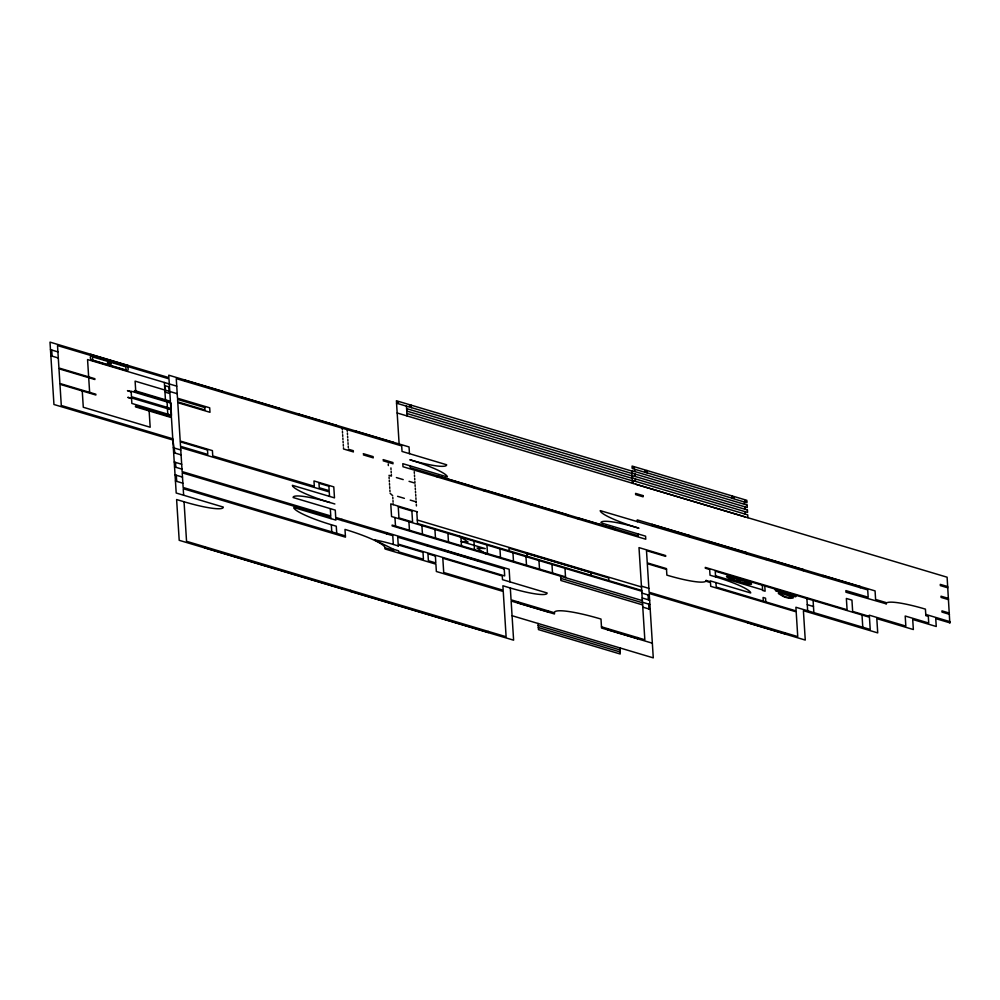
<?xml version="1.0" encoding="UTF-8"?>
<svg xmlns="http://www.w3.org/2000/svg" width="1000" height="1000" viewBox="0 0 1000 1000"><rect width="100%" height="100%" fill="white"/><g stroke="black" fill="none" stroke-linecap="round" stroke-linejoin="round"><path stroke-width="1.5" d="M107.725 363.013L110.812 363.938L110.05 363.925M740.738 579.538C731.05 577.337 744.212 580.388 739.725 579.963L738.012 579.462L740.088 580.1M949.8 622.812L947.113 577.212L397.175 412.987M734.788 577.812L735.788 578.038M736.425 578.45L735.5 578.25M741.513 579.825L743.225 580.35M743.088 580.45L742.312 580.237M781.012 592.4L778.65 592.675A19.188 2.837 17.1 0 0 778.725 593.787L783.35 596.5A6.763 1 17.1 0 0 785.938 597.45A6.875 1.013 17.1 0 0 788.888 598.112L789.625 598.225A9.087 1.338 17.1 0 0 790.588 598.312L792.962 598.038A19.188 2.837 17.1 0 0 792.887 596.925L790.4 595.2M110.375 363.988L111.125 364.025L110.35 363.625M735.125 577.925L736.488 578.35M747.85 581.663A13.188 1.95 17.1 0 0 743.838 580.1A15.425 2.275 17.1 0 0 734.062 577.188A13.188 1.95 17.1 0 0 730.113 576.375A11.425 1.688 17.1 0 0 727.387 576.125A9.475 1.4 17.1 0 0 727.475 577.438A11.425 1.688 17.1 0 0 730.263 578.85A13.188 1.95 17.1 0 0 734.262 580.413A15.425 2.275 17.1 0 0 744.05 583.325A13.188 1.95 17.1 0 0 748 584.138A11.425 1.688 17.1 0 0 750.713 584.375A9.475 1.4 17.1 0 0 750.638 583.075A11.425 1.688 17.1 0 0 747.85 581.663L744.737 581.3M740.163 579.775L742.887 580.65A12.038 1.775 17.1 0 1 745.812 581.7L746.137 581.737M742.962 580.438L742.4 580.25M108.475 363.025L107.413 362.925L108.513 363.462M746.175 581.75L746.625 581.875A5.625 0.838 17.1 0 1 748.975 582.925L749.65 583.162M108.325 362.938L109.763 363.913M733.288 577.875L730.188 576.512M794.8 596.512C796.637 597.638 796.3 594.725 794.7 594.9M108.763 363.038L110.175 363.488M737.837 579.075L735.125 578.325A12.038 1.775 17.1 0 0 732.212 577.638A7.237 1.075 17.1 0 0 730.025 577.275L729.45 577.55A4.312 0.637 17.1 0 0 730.125 578.112A7.575 1.125 17.1 0 0 732.312 579.113A10.9 1.613 17.1 0 0 735.288 580.225A15.475 2.288 17.1 0 0 742.962 582.513A10.9 1.613 17.1 0 0 745.913 583.175A7.575 1.125 17.1 0 0 748.05 583.462A4.312 0.637 17.1 0 0 748.675 583.3L748.162 582.712A7.237 1.075 17.1 0 0 745.812 581.7M93.012 356.175C89.025 353.663 89.75 361.062 93.287 360.65L125.5 370.275C129.512 372.738 128.725 365.337 125.213 365.788M776.513 589.475C774.712 588.35 774.975 591.237 776.612 591.087M647.1 472.825L732.087 498.2M632.413 471.238L396.4 400.763L396.45 401.575L398.312 402.125L398.363 402.95L396.5 402.388L399.137 443.975M396.55 403.2L631.888 473.475M406.613 408.612L632.038 475.925M406.775 411.062L632.2 478.375M406.925 413.5L632.35 480.825M947.7 586.587L940.275 584.375L940.35 585.6L947.788 587.812M948.45 598.413L941.025 596.2L941.1 597.425L948.525 599.637M184.862 380.2L222.025 391.287M241.838 397.212L279 408.3M298.812 414.225L335.975 425.325M355.788 431.238L392.95 442.337M90.887 354.538L128.05 365.625M108.362 361.55L92.513 356.887L92.65 360.062M109.963 362.038L125.763 366.788L126.088 370.05L92.737 360.138M949.375 613.088L941.95 610.875L942.025 612.1L949.463 614.312M652.125 524.525L689.287 535.625M709.1 541.538L746.263 552.638M766.075 558.562L803.238 569.65M823.062 575.575L860.212 586.663M176.737 386.163L87.562 359.538L88.65 376.863M50.475 349.663L57.912 351.887M601.487 626.812L644.837 639.763L639 547.6L665.638 555.562L665.688 556.375L646.488 550.65L647.262 562.875L666.462 568.612L666.875 575.138A41.425 6.125 17.1 0 0 706.1 580.45L710.438 581.737L710.375 580.925L750.713 592.975A36.325 5.375 17.1 0 0 715.588 576.875L710.025 575.212L709.663 569.513L705.325 568.212L705.275 567.4L847.087 609.75L846.363 598.462L851.938 600.125L852.65 611.413L869.388 616.413L869.312 615.188L905.837 626.087L905.2 616.025L928.737 623.05L928.312 616.4L925.837 615.662L925.425 609.138A41.425 6.125 17.1 0 0 886.2 603.825L845.975 592.212L845.875 590.588L868.175 597.25L867.712 589.9L600.212 510.625A38.837 5.737 17.1 0 0 637.75 527.837L639 528.212M925.763 614.438L949.925 621.65M950 622.875L935.75 618.625L936.25 626.5L912.712 619.475L913.35 629.538L876.812 618.625L877.725 632.9L803.4 610.7L805.263 640.062L649.2 593.462L653.275 657.875L512.075 615.712M50.862 355.775L58.3 358M177.213 393.713L135.1 381.138L135.725 390.925M348.425 449.237L353.375 450.712M363.288 453.675L373.2 456.637M383.113 459.6L393.013 462.55M437 475.887L474.162 486.987M484.062 489.938L521.225 501.037M531.138 504L568.288 515.087M578.2 518.05L615.363 529.15M353.462 451.938L343.55 448.988L343.475 447.762M363.363 454.9L373.275 457.863M383.188 460.812L393.088 463.775M131.175 391.725L127.463 390.625L131.188 391.938M131.55 398.438L127.825 397.337L131.562 398.65M388.963 475.35L391.438 476.087L391.337 474.45M396.4 477.562L403.212 479.6M409.05 481.337L414.975 483.113L414.875 481.475M776.45 591.038L794.963 596.562M715.525 575.812L762.588 589.862M807.275 604.663L813.462 606.512M666.513 569.425L647.312 563.688L649.125 592.238L797.75 636.613L796.188 611.85L710.725 586.325L710.487 582.562L706.15 581.263L706.1 580.45M397.575 496.325L404.387 498.35M410.238 500.1L416.163 501.863M172.775 438.787L61.3 405.5L59.962 384.3L95.875 395.025L95.825 394.212L59.913 383.488L58.975 368.8L94.9 379.525L94.85 378.713L58.925 367.987L57.512 345.562L168.988 378.85L170.4 401.275L134.488 390.55L134.537 391.362L170.45 402.088L171.388 416.775L135.463 406.05L135.512 406.863L171.438 417.587L172.913 441.025M417.4 511.838L390.763 503.888L391.562 516.525L641.762 591.237M641.438 586.138L648.875 588.362M417.312 520.013L641.5 586.962M173.337 447.762L180.775 449.975M641.712 590.425L417.525 523.475L416.775 511.65M747.575 622.638L784.737 633.725M173.65 452.65L181.088 454.875M641.888 593.075L649.312 595.288M637.75 527.837A38.837 5.737 17.1 0 0 600.988 522.863L645.575 536.175L645.763 539.225L403 466.737L402.812 463.675L447.4 476.987A38.837 5.737 17.1 0 0 409.85 459.775A38.837 5.737 17.1 0 0 446.625 464.762L402.038 451.45L401.688 445.938L176.262 378.625L177.5 398.2L209.7 407.812L209.988 412.3L177.787 402.688L180.2 441.012L212.413 450.625L212.75 455.925L314.312 486.25L313.975 480.95L333.787 486.875L334.487 497.875L292.375 485.3A38.837 5.737 17.1 0 0 329.925 502.512L334.875 504M642.188 597.962L649.625 600.188M565.513 576.862L392.113 525.087L392.163 525.9L642.362 600.612M174.25 462.025L181.675 464.25M642.463 602.25L649.887 604.462M560.75 578.35L642.5 602.762M642.625 604.9L560.887 580.487L560.612 576.2M174.55 466.925L181.988 469.137M642.775 607.137L650.2 609.362M465.588 556.675L441.625 549.525L465.6 556.987M466.463 556.938L467.337 557.2M468.338 557.5L469.275 557.788M470.225 558.062L470.95 558.288M472.188 558.65L473.425 559.025M474.275 559.275L475.35 559.587M476.413 559.913L477.137 560.125M477.962 560.375L478.8 560.925L477.987 560.675M466.475 557.25L467.362 557.513M468.35 557.8L469.3 558.088M470.238 558.375L470.975 558.587M472.212 558.962L473.45 559.325M474.3 559.575L475.363 559.9M476.438 560.212L477.163 560.438M175.062 474.875L182.488 477.088M398.288 545.938L393.338 544.45L392.775 535.688L335.8 518.675L335.9 520.1L293.788 507.525A38.837 5.737 17.1 0 0 331.325 524.738L336.275 526.213L336.737 533.35M175.438 480.988L182.875 483.212M393.338 544.45A31.075 4.588 17.1 0 0 374.575 539.938L393.65 549.35L398.6 550.825L398.663 551.85L423.438 559.237L423 552.312L398.225 544.913L398.3 546.138M345.4 535.938L183.15 487.488L182.213 472.812L330.85 517.2L330.938 518.625M183.637 495.238L183.225 488.713L345.475 537.163L344.988 529.412A41.425 6.125 17.1 0 1 385.037 547.775L393.713 550.363L393.65 549.35M510.312 587.987L502.887 585.763L503.175 590.25L443.713 572.5L442.812 558.225L502.262 575.988L502.5 579.65L547.087 592.962A38.837 5.737 17.1 0 1 510.312 587.987L511.062 599.812L554.412 612.762A49.2 7.275 17.1 0 1 600.988 619.062L601.562 628.038L652.337 643.2M172.987 442.25L176.2 493.013L223.275 507.075A41.425 6.125 17.1 0 1 184.05 501.763L176.612 499.538L179.2 540.312L513.612 640.175L511.138 601.038L554.5 613.975L554.412 612.762M517.938 602.863L547.663 611.737M607.737 629.675L637.463 638.562M538.212 625.513L619.963 649.925M538.337 627.562L620.087 651.963M204.575 547.688L342.062 588.75M350.725 591.337L488.212 632.388M728.487 576.838L729.1 576.987A5.625 0.838 17.1 0 1 731.4 577.325L732.175 577.625M108.8 363.625L108.35 363.462M741.8 580.1L741.475 579.925M458.762 535.788L468.062 542.025L461.2 541.525L485.25 548.6L477.025 548.05L485.588 553.8M737.225 578.488L738.325 579.538M886.2 603.825L886.125 602.6L875.612 599.462L875.062 590.9L637.25 519.888L637.375 521.725M860.2 586.462L860.275 587.688M862.013 615L862.775 627.238M823.037 575.363L823.125 576.587M813.088 600.388L813.85 612.625M806.888 598.55L807.663 610.775M803.225 569.45L803.3 570.675M784.675 632.712L784.75 633.938M766.062 558.35L766.15 559.575M764.775 585.962L765.113 591.213L762.625 590.475L762.3 585.225M765.788 601.875L765.55 598.2L763.075 597.463L763.3 601.125M747.913 517.725L747.725 514.875L633.013 480.613L633.188 483.475M744.488 502.025L744.638 504.35M744.788 506.8L744.95 509.237M745.1 511.675L745.25 514.138M745.438 516.987L635.662 484.212M746.25 552.438L746.325 553.663M747.513 621.613L747.588 622.837M731.95 495.887L732 496.7L733.863 497.25L733.913 498.075L732.05 497.512L732.1 498.338L746.963 502.775L746.912 501.95L745.05 501.4L745 500.588L746.862 501.138L746.812 500.325L632.087 466.062L632.137 466.875L634 467.438L634.05 468.25L632.188 467.7L632.238 468.512L647.1 472.95L647.05 472.137L645.2 471.575L645.15 470.763L647 471.325L646.95 470.5M715.588 576.875L715.238 571.175L869.438 617.225L870.212 629.45L795.9 607.263L796.125 610.938L716.237 587.075L715.95 582.587M709.087 541.337L709.175 542.562M689.275 535.425L689.35 536.638M652.113 524.325L652.188 525.55M648.075 594.925L648.388 599.812M648.65 604.1L648.962 608.987M634.725 469.25L634.862 471.575M635.025 474.012L635.175 476.463M635.325 478.888L635.487 481.35M638.138 533.95L638.263 535.788L410.35 467.738L410.238 465.9M631.737 471.037L632.513 483.263M637.4 637.537L637.475 638.763M615.35 528.95L615.425 530.163M619.825 647.887L620.212 654.013L538.462 629.6L538.088 623.475M608.888 580.625L608.725 577.975L509.012 548.2L509.188 550.85M607.675 628.663L607.75 629.888M590.938 575.262L590.75 572.375L526.962 553.325L527.137 556.213M578.188 517.85L578.263 519.075M568.275 514.888L568.35 516.112M564.975 568.3L565.562 577.688M551.962 564.425L552.513 572.987M547.6 610.725L547.688 611.95M538.962 560.538L539.5 569.1M531.125 503.8L531.2 505.012M525.962 556.65L526.5 565.212M521.213 500.838L521.287 502.062M517.875 601.85L517.95 603.075M512.95 552.775L513.488 561.337M509.925 581.875L509.137 569.237L335.725 517.45L335.262 510.112L293.15 497.537A38.837 5.737 17.1 0 1 329.925 502.512M499.95 548.888L500.487 557.45M484.05 489.738L484.125 490.962M486.938 545L487.488 553.562M488.15 631.375L488.225 632.6M474.137 486.775L474.225 488M473.938 541.125L474.475 549.688M464.538 555.913L464.625 557.137M460.925 537.25L461.475 545.8M447.925 533.35L448.462 541.912M436.987 475.688L437.062 476.912M434.925 529.475L435.462 538.038M427.388 544.825L427.463 546.05M421.912 525.588L422.45 534.15M411.262 405.2L411.312 406.012L409.45 405.462L411.413 407.65M414.25 471.7L414.35 473.325M414.462 474.963L414.562 476.587M414.663 478.225L414.762 479.85M415.075 484.738L415.175 486.375M415.288 488L415.387 489.637M415.487 491.262L415.588 492.9M415.7 494.525L415.8 496.163M415.9 497.788L416 499.425M416.112 501.05L416.213 502.688M416.312 504.312L416.413 505.95M406.463 406.163L407.075 415.95M409.462 453.663L409.038 446.938L168.75 375.188L168.9 377.625L50 342.125L53.95 404.5L172.85 440.012L174.887 453.025M408.913 521.7L409.45 530.262M392.938 442.125L393.013 443.35M394.95 517.537L395.5 526.1M390.925 467.925L391.025 469.562M391.125 471.188L391.238 472.825M392.675 495.65L390.1 493.288M392.788 497.287L392.887 498.913M392.987 500.55L393.088 502.175M393.2 503.812L393.25 504.625M388.237 463.925L388.35 465.562M389.062 476.975L389.175 478.6M389.275 480.238L389.375 481.863M389.475 483.5L389.588 485.125M389.688 486.763L389.787 488.387M389.888 490.025L390 491.65M386.512 532.612L386.587 533.837M385.037 547.775L385.112 549L435.9 564.163L436.362 571.5L503.25 591.475L506.112 636.737L186.55 541.312L184.05 501.763M355.775 431.037L355.863 432.262M347.188 429.663L347.287 431.3M347.4 432.925L347.5 434.562M347.6 436.188L347.7 437.825M347.812 439.45L347.912 441.087M348.013 442.713L348.113 444.35M348.225 445.975L348.325 447.612M342.238 428.188L342.337 429.825M342.438 431.45L342.537 433.075M342.65 434.712L342.75 436.337M342.85 437.975L342.95 439.6M343.062 441.238L343.162 442.863M343.263 444.5L343.363 446.125M350.662 590.312L350.737 591.538M335.962 425.112L336.037 426.337M341.925 519.3L342 520.525M342 587.725L342.075 588.95M329.538 496.4L329.25 491.912L180.613 447.525L182.138 471.587L330.775 515.975L330.312 508.638M331.325 524.738L331.775 531.875M298.8 414.025L298.888 415.238M278.988 408.1L279.062 409.325M241.825 397L241.9 398.225M222.013 391.087L222.087 392.312M204.513 546.675L204.587 547.9M184.85 379.988L184.925 381.213M175.487 462.4L175.787 467.287M176.3 475.238L176.688 481.362M167.062 401.95L167.413 407.45M167.438 408.663L167.775 414.162M164.35 382.475L165.45 399.8M149.137 410.925L150.175 427.238L83.287 407.262L82.25 390.95M128.038 365.425L128.112 366.65M90.875 354.325L90.95 355.55M88.7 377.688L89.637 392.362M51.712 350.037L52.1 356.15M110.062 361.662C109.2 364.538 107.05 359.312 110.062 361.662M781.2 593.337L780.9 593.462A15.35 2.263 17.1 0 0 780.962 594.35L782.975 595.737A5.325 0.787 17.1 0 0 785.888 596.962A5.325 0.787 17.1 0 0 788.763 597.463L790.713 597.263A15.35 2.263 17.1 0 0 790.65 596.362L781.2 593.337M747.113 505.087L632.388 470.825L632.55 473.275L747.262 507.537L747.113 505.087M747.425 509.975L632.7 475.725L632.85 478.15L747.575 512.413L747.425 509.975M643.012 495.6L635.575 493.387L635.65 494.613L643.088 496.825L643.012 495.6M168.888 386.863L165.162 385.75L165.575 392.275L169.3 393.387L168.888 386.863M204.825 407.562L177.575 399.425L177.725 401.863L204.975 410L204.825 407.562M170.775 403.062L131.137 391.225L131.488 396.725L171.125 408.562L170.775 403.062M171.15 409.775L131.512 397.938L131.862 403.438L171.5 415.275L171.15 409.775M207.512 449.963L180.263 441.825L180.538 446.312L207.787 454.45L207.512 449.963M328.888 486.213L318.975 483.25L319.262 487.738L329.175 490.688L328.888 486.213M411.875 510.988L398.25 506.925L398.95 517.925L412.575 522L411.875 510.988M504.25 568.975L397.738 537.163L398.175 544.1L504.688 575.913L504.25 568.975M435.387 556.013L427.95 553.787L428.387 560.725L435.825 562.938L435.387 556.013"/></g></svg>
